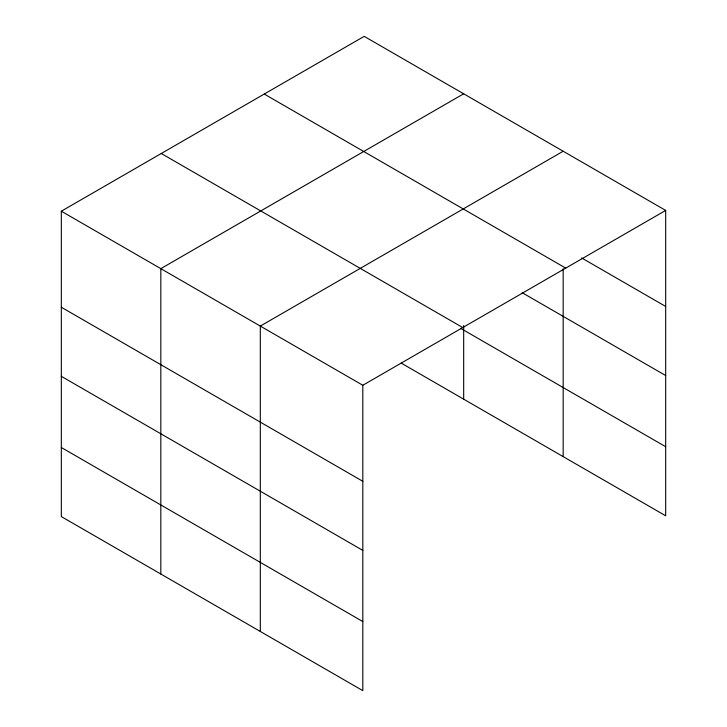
<?xml version="1.0" encoding="UTF-8"?>
<svg xmlns="http://www.w3.org/2000/svg" width="727" height="727" viewBox="0 0 727 727"><rect width="100%" height="100%" fill="white"/><g stroke="black" fill="none" stroke-linecap="round" stroke-linejoin="round"><path stroke-width="1.09" d="M61.322 211.203L362.818 385.265L362.818 690.65L61.322 516.579L61.322 211.203L364.182 36.35L665.678 210.421L665.678 515.797L401.249 363.127M463.672 93.792L160.821 268.645L160.821 574.021M563.171 151.234L260.311 326.087L260.311 631.463M362.818 385.265L665.678 210.421M581.718 257.985L665.678 306.458M264.237 94.047L565.733 268.118M522.195 292.708L665.678 375.541M161.267 153.497L462.763 327.568M460.745 328.404L665.678 446.714M61.322 307.239L362.818 481.31M61.322 376.322L362.818 550.394M61.322 447.505L362.818 621.567M563.171 268.79L563.171 456.62M463.672 325.569L463.672 399.178"/></g></svg>
